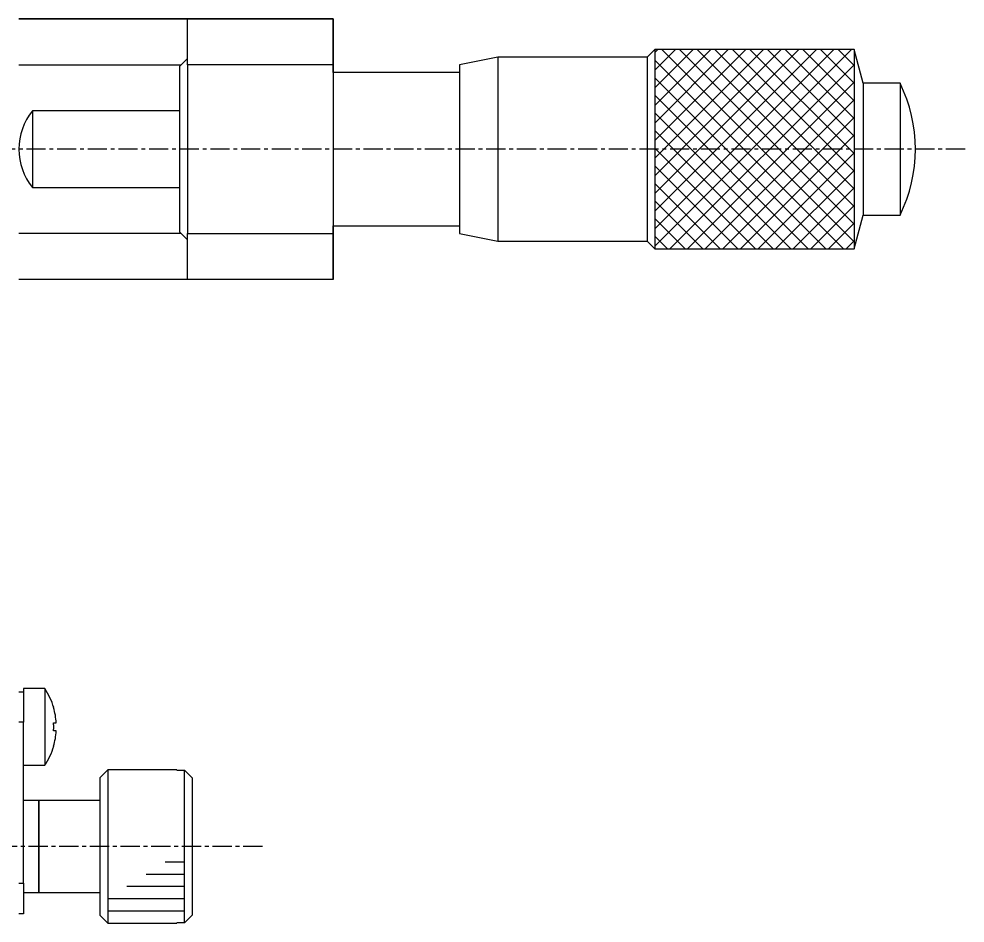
# Model space of a CAD drawing. Extents: x 68 to 383, y 36 to 377.
# Drawn here: x 162.4 to 224.1, y 235 to 294 of the extents above; entities that cross this region are included whole.
import ezdxf

# ---------------------------------------------------------------- set-up
doc = ezdxf.new("R2010")
doc.units = 0
doc.linetypes.add('CENTER', pattern=[2, 1.25, -0.25, 0.25, -0.25])
doc.layers.get('0').update_dxf_attribs({"linetype": 'CONTINUOUS'})

# ---------------------------------------------------------------- blocks, each defined once
blk = doc.blocks.new('*X18')
at = {"color": 0, "linetype": 'CONTINUOUS'}
for p, q in [((203.89, 279.199), (216.728, 292.037)), ((203.89, 280.348), (215.579, 292.037)), ((203.89, 281.497), (214.43, 292.037)), ((203.89, 282.646), (213.281, 292.037)), ((203.89, 283.795), (212.132, 292.037)), ((203.89, 284.944), (210.983, 292.037)), ((203.89, 286.093), (209.834, 292.037)), ((203.89, 287.242), (208.685, 292.037)), ((203.89, 288.391), (207.536, 292.037)), ((203.89, 289.54), (206.386, 292.037)), ((203.89, 290.69), (205.237, 292.037)), ((203.89, 291.839), (204.088, 292.037)), ((216.89, 279.5), (204.354, 292.037)), ((216.89, 280.649), (205.503, 292.037)), ((216.89, 281.798), (206.652, 292.037)), ((216.89, 282.948), (207.801, 292.037)), ((216.89, 284.097), (208.95, 292.037)), ((216.89, 285.246), (210.099, 292.037)), ((216.89, 286.395), (211.248, 292.037)), ((216.89, 287.544), (212.397, 292.037)), ((216.89, 288.693), (213.546, 292.037)), ((216.89, 289.842), (214.695, 292.037)), ((216.89, 290.991), (215.844, 292.037)), ((216.205, 279.037), (203.89, 291.351)), ((204.877, 279.037), (216.89, 291.05)), ((215.056, 279.037), (203.89, 290.202)), ((206.026, 279.037), (216.89, 289.901)), ((213.906, 279.037), (203.89, 289.053)), ((207.175, 279.037), (216.89, 288.752)), ((212.757, 279.037), (203.89, 287.904)), ((208.324, 279.037), (216.89, 287.603)), ((211.608, 279.037), (203.89, 286.755)), ((209.473, 279.037), (216.89, 286.454)), ((210.459, 279.037), (203.89, 285.606)), ((210.622, 279.037), (216.89, 285.305)), ((209.31, 279.037), (203.89, 284.457)), ((211.771, 279.037), (216.89, 284.156)), ((208.161, 279.037), (203.89, 283.308)), ((212.92, 279.037), (216.89, 283.007)), ((207.012, 279.037), (203.89, 282.159)), ((214.069, 279.037), (216.89, 281.858)), ((205.863, 279.037), (203.89, 281.01)), ((215.218, 279.037), (216.89, 280.709)), ((204.714, 279.037), (203.89, 279.861)), ((216.367, 279.037), (216.89, 279.56))]:
    blk.add_line(p, q, dxfattribs=at)

msp = doc.modelspace()

# ---------------------------------------------------------------- linework, layer by layer
at = {"color": 7, "linetype": 'CONTINUOUS'}
for p, q in [((173.39, 294.037), (162.39, 294.037)), ((162.39, 294.037), (173.39, 294.037)), ((178.39, 294.037), (173.39, 294.037)), ((173.39, 294.037), (182.89, 294.037)), ((173.39, 291.037), (173.39, 294.037)), ((182.89, 294.037), (178.39, 294.037)), ((182.89, 291.237), (182.89, 294.037)), ((182.89, 294.037), (182.89, 291.037)), ((172.89, 290.945), (173.39, 291.453)), ((193.64, 291.537), (191.14, 291.037)), ((193.64, 291.537), (193.64, 279.537)), ((203.39, 291.537), (193.64, 291.537)), ((203.89, 292.037), (203.39, 291.537)), ((203.39, 291.537), (203.39, 279.537)), ((217.48, 289.837), (216.89, 292.037)), ((172.958, 291.014), (162.39, 291.014)), ((172.89, 280.129), (172.89, 290.945)), ((172.89, 290.18), (172.89, 290.945)), ((182.89, 291.037), (173.39, 291.037)), ((173.39, 291.037), (173.39, 280.037)), ((182.89, 290.537), (182.89, 291.237)), ((182.89, 291.037), (182.89, 280.037)), ((191.14, 291.037), (191.14, 280.037)), ((191.14, 290.537), (182.89, 290.537)), ((217.48, 289.837), (217.48, 281.237)), ((219.89, 289.837), (217.48, 289.837)), ((219.89, 289.837), (219.89, 281.237)), ((163.268, 288.037), (163.268, 283.037)), ((172.89, 288.037), (163.268, 288.037)), ((163.268, 283.037), (172.89, 283.037)), ((216.89, 279.037), (217.48, 281.237)), ((217.48, 281.237), (219.89, 281.237)), ((172.89, 280.129), (172.89, 280.893)), ((182.89, 280.537), (191.14, 280.537)), ((182.89, 279.837), (182.89, 280.537)), ((162.39, 280.06), (172.958, 280.06)), ((173.39, 279.621), (172.89, 280.129)), ((173.39, 280.037), (182.89, 280.037)), ((173.39, 277.037), (173.39, 280.037)), ((182.89, 280.037), (182.89, 277.037)), ((182.89, 277.037), (182.89, 279.837)), ((191.14, 280.037), (193.64, 279.537)), ((193.64, 279.537), (203.39, 279.537)), ((203.39, 279.537), (203.89, 279.037)), ((173.39, 277.037), (162.39, 277.037)), ((182.89, 277.037), (173.39, 277.037)), ((162.39, 250.137), (162.69, 250.137)), ((164.082, 250.337), (162.69, 250.337)), ((162.69, 250.337), (162.69, 250.137)), ((162.69, 250.137), (162.69, 248.137)), ((164.082, 250.337), (164.082, 247.837)), ((164.653, 249.095), (164.66, 249.099)), ((162.69, 237.637), (162.69, 248.137)), ((164.082, 247.837), (164.082, 245.337)), ((164.653, 248.097), (164.825, 248.097)), ((164.825, 247.577), (164.653, 247.577)), ((164.66, 246.575), (164.653, 246.578)), ((162.69, 245.337), (164.082, 245.337)), ((168.19, 245.037), (167.69, 244.537)), ((167.69, 235.537), (167.69, 244.537)), ((168.19, 245.037), (168.19, 235.037)), ((172.69, 245.037), (168.19, 245.037)), ((172.69, 245.037), (172.69, 245.021)), ((172.69, 245.021), (173.19, 245.021)), ((173.19, 235.053), (173.19, 245.021)), ((173.19, 245.021), (173.69, 244.519)), ((173.69, 244.519), (173.69, 235.555)), ((163.69, 243.037), (162.69, 243.037)), ((167.69, 243.037), (163.69, 243.037)), ((163.69, 237.037), (163.69, 243.037)), ((163.69, 243.037), (163.69, 237.037)), ((162.69, 237.637), (162.69, 235.637)), ((162.69, 237.037), (163.69, 237.037)), ((163.69, 237.037), (167.69, 237.037)), ((162.69, 235.637), (162.39, 235.637)), ((167.69, 235.537), (168.19, 235.037)), ((173.69, 235.555), (173.19, 235.053)), ((168.19, 235.037), (172.69, 235.037)), ((172.69, 235.053), (172.69, 235.037)), ((173.19, 235.053), (172.69, 235.053))]:
    msp.add_line(p, q, dxfattribs=at)
at = {"color": 3, "linetype": 'CONTINUOUS'}
for p, q in [((216.89, 292.037), (203.89, 292.037)), ((203.89, 292.037), (203.89, 279.037)), ((216.89, 292.037), (216.89, 279.037)), ((203.89, 279.037), (216.89, 279.037)), ((162.69, 248.137), (162.39, 248.137)), ((171.94, 239.037), (173.19, 239.037)), ((170.69, 238.237), (173.19, 238.237)), ((162.39, 237.637), (162.69, 237.637)), ((169.44, 237.437), (173.19, 237.437)), ((168.19, 236.637), (173.19, 236.637)), ((168.19, 235.837), (173.19, 235.837))]:
    msp.add_line(p, q, dxfattribs=at)
at = {"color": 1, "linetype": 'CENTER'}
for p, q in [((224.135, 285.537), (161.89, 285.537)), ((178.275, 240.037), (161.89, 240.037))]:
    msp.add_line(p, q, dxfattribs=at)
at = {"color": 7, "linetype": 'CONTINUOUS'}
msp.add_polyline3d([(164.653, 247.577, 0), (164.653, 247.581, 0), (164.653, 247.585, 0), (164.653, 247.589, 0), (164.654, 247.593, 0), (164.654, 247.597, 0), (164.654, 247.601, 0), (164.654, 247.605, 0), (164.654, 247.609, 0), (164.654, 247.613, 0), (164.655, 247.617, 0), (164.655, 247.621, 0), (164.655, 247.626, 0), (164.655, 247.63, 0), (164.655, 247.634, 0), (164.656, 247.638, 0), (164.656, 247.642, 0), (164.656, 247.646, 0), (164.656, 247.65, 0), (164.656, 247.654, 0), (164.656, 247.658, 0), (164.656, 247.662, 0), (164.657, 247.666, 0), (164.657, 247.67, 0), (164.657, 247.674, 0), (164.657, 247.678, 0), (164.657, 247.682, 0), (164.657, 247.686, 0), (164.657, 247.691, 0), (164.658, 247.695, 0), (164.658, 247.699, 0), (164.658, 247.703, 0), (164.658, 247.707, 0), (164.658, 247.711, 0), (164.658, 247.715, 0), (164.658, 247.719, 0), (164.658, 247.723, 0), (164.658, 247.727, 0), (164.658, 247.731, 0), (164.659, 247.735, 0), (164.659, 247.739, 0), (164.659, 247.743, 0), (164.659, 247.747, 0), (164.659, 247.751, 0), (164.659, 247.756, 0), (164.659, 247.76, 0), (164.659, 247.764, 0), (164.659, 247.768, 0), (164.659, 247.772, 0), (164.659, 247.776, 0), (164.659, 247.78, 0), (164.659, 247.784, 0), (164.659, 247.788, 0), (164.659, 247.792, 0), (164.659, 247.796, 0), (164.659, 247.8, 0), (164.659, 247.804, 0), (164.659, 247.808, 0), (164.659, 247.812, 0), (164.66, 247.817, 0), (164.66, 247.821, 0), (164.66, 247.825, 0), (164.66, 247.829, 0), (164.66, 247.833, 0), (164.66, 247.837, 0), (164.66, 247.841, 0), (164.66, 247.845, 0), (164.66, 247.849, 0), (164.66, 247.853, 0), (164.66, 247.857, 0), (164.659, 247.861, 0), (164.659, 247.865, 0), (164.659, 247.869, 0), (164.659, 247.873, 0), (164.659, 247.877, 0), (164.659, 247.882, 0), (164.659, 247.886, 0), (164.659, 247.89, 0), (164.659, 247.894, 0), (164.659, 247.898, 0), (164.659, 247.902, 0), (164.659, 247.906, 0), (164.659, 247.91, 0), (164.659, 247.914, 0), (164.659, 247.918, 0), (164.659, 247.922, 0), (164.659, 247.926, 0), (164.659, 247.93, 0), (164.659, 247.934, 0), (164.659, 247.938, 0), (164.658, 247.943, 0), (164.658, 247.947, 0), (164.658, 247.951, 0), (164.658, 247.955, 0), (164.658, 247.959, 0), (164.658, 247.963, 0), (164.658, 247.967, 0), (164.658, 247.971, 0), (164.658, 247.975, 0), (164.658, 247.979, 0), (164.657, 247.983, 0), (164.657, 247.987, 0), (164.657, 247.991, 0), (164.657, 247.995, 0), (164.657, 247.999, 0), (164.657, 248.003, 0), (164.657, 248.008, 0), (164.656, 248.012, 0), (164.656, 248.016, 0), (164.656, 248.02, 0), (164.656, 248.024, 0), (164.656, 248.028, 0), (164.656, 248.032, 0), (164.656, 248.036, 0), (164.655, 248.04, 0), (164.655, 248.044, 0), (164.655, 248.048, 0), (164.655, 248.052, 0), (164.655, 248.056, 0), (164.654, 248.06, 0), (164.654, 248.064, 0), (164.654, 248.068, 0), (164.654, 248.072, 0), (164.654, 248.077, 0), (164.654, 248.081, 0), (164.653, 248.085, 0), (164.653, 248.089, 0), (164.653, 248.093, 0), (164.653, 248.097, 0)], dxfattribs=at)
for centre, radius, start, end in [((211.145, 285.537), 9.745, 333.81622, 26.1838), ((166.39, 285.537), 4, 141.31779, 180), ((166.39, 285.537), 4, 180, 218.68217), ((160.34, 247.837), 4.5, 16.28584, 33.74899), ((160.34, 247.837), 4.492, 3.31782, 16.26943), ((160.34, 247.837), 4.492, 343.73057, 356.68218), ((160.34, 247.837), 4.5, 326.25101, 343.71416)]:
    msp.add_arc(centre, radius, start, end, dxfattribs=at)

# ---------------------------------------------------------------- block references
at = {"color": 3, "linetype": 'CONTINUOUS'}
msp.add_blockref('*X18', (0, 0), dxfattribs=at)

doc.saveas('drawing.dxf')
